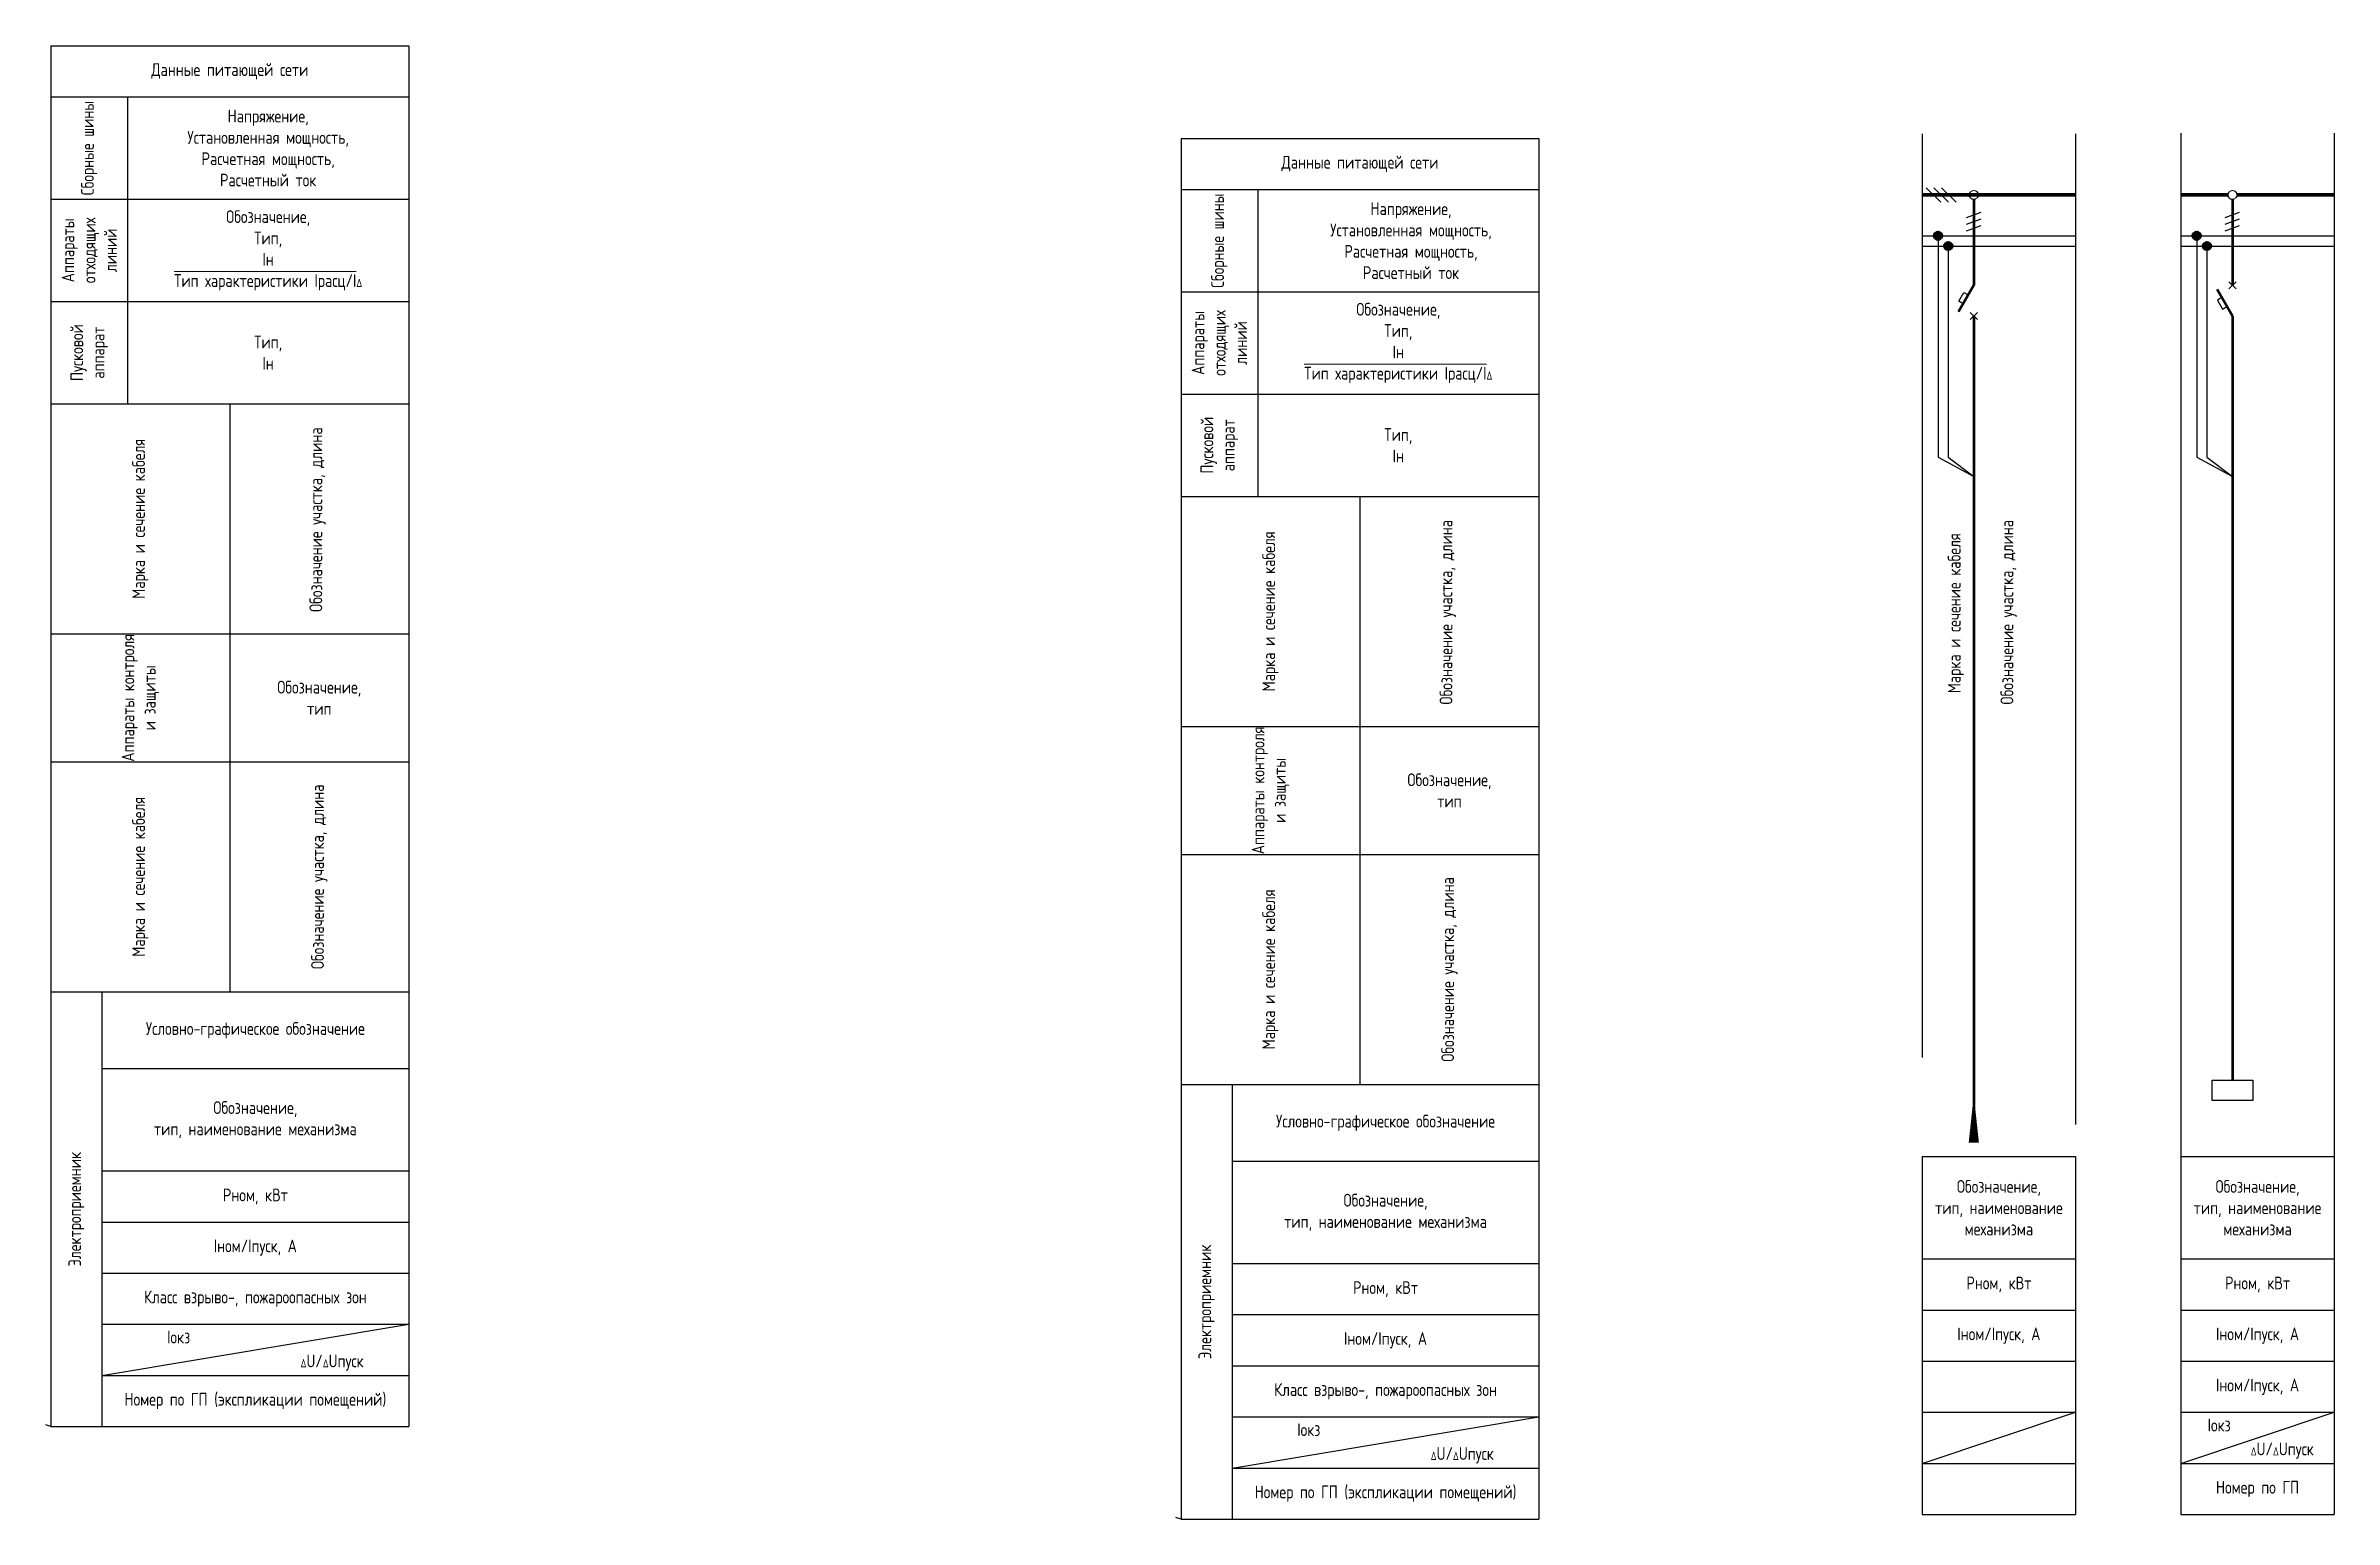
# Model space of a CAD drawing. Header units: millimetres. Extents: x 840 to 1288, y 426 to 714.
import ezdxf

# ---------------------------------------------------------------- set-up
doc = ezdxf.new("R2010")
doc.units = ezdxf.units.MM
doc.set_wipeout_variables(frame=1)
doc.layers.get('0').update_dxf_attribs({"lineweight": 25})
for name, color, linetype, lineweight in [('OFORMLENIE', 7, 'Continuous', 25), ('ЭТО_0.25', 134, 'Continuous', 25), ('ЭТО_схема 0.5', 3, 'Continuous', 50), ('ЭТО_Схема жирно', 3, 'Continuous', 50), ('ЭТО_текст', 1, 'Continuous', 15)]:
    doc.layers.add(name, color=color, linetype=linetype, lineweight=lineweight)
doc.styles.add('GOST_2.304', font='CS_Gost2304.shx')

# ---------------------------------------------------------------- blocks, each defined once
blk = doc.blocks.new('Пустая точка')
blk.add_circle((0, 0), 0.75)
blk.add_wipeout([(-0.49, 0.57), (-0.36, 0.66), (-0.18, 0.73), (-0.06, 0.75), (0.06, 0.75), (0.18, 0.73), (0.34, 0.67), (0.48, 0.58), (0.58, 0.48), (0.67, 0.34), (0.72, 0.21), (0.75, -0.05), (0.73, -0.17), (0.67, -0.35), (0.59, -0.46), (0.48, -0.58), (0.34, -0.67), (0.17, -0.73), (0.05, -0.75), (-0.13, -0.74), (-0.29, -0.69), (-0.39, -0.64), (-0.51, -0.55), (-0.61, -0.44), (-0.68, -0.31), (-0.73, -0.18), (-0.75, -0.06), (-0.74, 0.1), (-0.72, 0.22), (-0.65, 0.37), (-0.59, 0.46)])
blk = doc.blocks.new('точка')
h = blk.add_hatch(color=256)
h.dxf.hatch_style = 1
edge = h.paths.add_edge_path()
edge.add_arc((0, 0), 0.75, 0, 360)
blk.add_circle((0, 0), 0.75)
blk = doc.blocks.new('*U13')
for p, q in [((0, 0), (0, -17.68)), ((0, -17.68), (-3, -22.87)), ((0, -23.68), (0, -55.05))]:
    blk.add_line(p, q)
at = {"lineweight": 25}
for p, q in [((-7, -8), (-7, -51.27)), ((-5, -10), (-5, -51.27)), ((-2.94, -20.78), (-1.94, -19.05)), ((-2.08, -21.28), (-2.94, -20.78)), ((-1.94, -19.05), (-1.08, -19.55)), ((0.71, -24.38), (-0.71, -22.97)), ((0.71, -22.97), (-0.71, -24.38)), ((-7, -51.27), (0, -55.05)), ((-7, -51.27), (0, -55.05)), ((-5, -51.27), (0, -55.05))]:
    blk.add_line(p, q, dxfattribs=at)
for p in [(-7, -8), (-5, -10)]:
    blk.add_blockref('точка', p, dxfattribs=at)
blk.add_blockref('Пустая точка', (0, 0), dxfattribs=at)
blk = doc.blocks.new('*U17')
for p, q in [((-1.41, -1.41), (1.41, 1.41)), ((-1.41, -2.91), (1.41, -0.09)), ((-1.41, -4.41), (1.41, -1.59))]:
    blk.add_line(p, q)
blk = doc.blocks.new('*U18')
for p, q in [((0, 0), (0, -17.68)), ((0, -23.68), (-3, -18.48)), ((0, -23.68), (0, -55.05))]:
    blk.add_line(p, q)
at = {"lineweight": 25}
for p, q in [((-7, -8), (-7, -51.27)), ((-5, -10), (-5, -51.27)), ((0.71, -18.38), (-0.71, -16.97)), ((0.71, -16.97), (-0.71, -18.38)), ((-2.08, -20.08), (-2.94, -20.58)), ((-2.94, -20.58), (-1.94, -22.31)), ((-1.94, -22.31), (-1.08, -21.81)), ((-7, -51.27), (0, -55.05)), ((-7, -51.27), (0, -55.05)), ((-5, -51.27), (0, -55.05))]:
    blk.add_line(p, q, dxfattribs=at)
for p in [(-7, -8), (-5, -10)]:
    blk.add_blockref('точка', p, dxfattribs=at)
blk.add_blockref('Пустая точка', (0, 0), dxfattribs=at)
blk = doc.blocks.new('Main')
at = {"layer": 'ЭТО_0.25'}
for p, q in [((0.99, 269.68), (70.99, 269.68)), ((0.99, 269.68), (0.99, -0.32)), ((70.99, 269.68), (70.99, -0.32)), ((0.99, 259.68), (70.99, 259.68)), ((15.99, 259.68), (15.99, 199.68)), ((0.99, 239.68), (70.99, 239.68)), ((0.99, 219.68), (70.99, 219.68)), ((0.99, 199.68), (70.99, 199.68)), ((35.99, 199.68), (35.99, 84.68)), ((0.99, 154.68), (70.99, 154.68)), ((0.99, 129.68), (70.99, 129.68)), ((0.99, 84.68), (70.99, 84.68)), ((10.99, 84.68), (10.99, -0.32)), ((10.99, 69.68), (70.99, 69.68)), ((10.99, 69.68), (70.99, 69.68)), ((10.99, 49.68), (70.99, 49.68)), ((10.99, 39.68), (70.99, 39.68)), ((10.99, 29.68), (70.99, 29.68)), ((10.99, 9.68), (70.99, 19.68)), ((10.99, 19.68), (70.99, 19.68)), ((10.99, 9.68), (70.99, 9.68)), ((0.99, -0.32), (0, 0)), ((0.99, -0.32), (70.99, -0.32))]:
    blk.add_line(p, q, dxfattribs=at)
at = {"layer": 'ЭТО_текст', "char_height": 2.5, "attachment_point": 5, "style": 'GOST_2.304'}
for s, insert, width in [('Данные питающей сети', (35.99, 264.68), 70), ('Напряжение, \\PУстановленная мощность, \\PРасчетная мощность, \\PРасчетный ток', (43.49, 249.68), 55), ('Обозначение, \\PТип, \\PIн\\P{\\OТип характеристики Iрасц/I\\H0.64x;\\oΔ}', (43.49, 229.68), 55), ('Тип, \\PIн', (43.49, 209.68), 55), ('Обозначение, \\Pтип', (53.49, 142.18), 35), ('Условно-графическое обозначение', (40.99, 77.18), 60), ('Обозначение,\\Pтип, наименование механизма', (40.99, 59.68), 60), ('Рном, кВт', (40.99, 44.68), 60), ('Iном/Iпуск, А', (40.99, 34.68), 60), ('Класс взрыво-, пожароопасных зон', (40.99, 24.68), 60), ('Iокз', (25.99, 17.18), 30), ('{\\H0.64x;Δ}U/{\\H0.64x;Δ}Uпуск', (55.99, 12.18), 30), ('Номер по ГП (экспликации помещений)', (40.99, 4.68), 60)]:
    blk.add_mtext(s, dxfattribs=dict(at, insert=insert, width=width))
at = {"layer": 'ЭТО_текст', "char_height": 2.5, "attachment_point": 5, "rotation": 90, "style": 'GOST_2.304'}
for s, insert, width in [('Сборные шины', (8.49, 249.68), 20), ('Аппараты отходящих линий', (8.49, 229.68), 20), ('Пусковой аппарат', (8.49, 209.68), 20), ('Марка и сечение кабеля', (18.49, 177.18), 45), ('Обозначение участка, длина', (53.16, 177.02), 45), ('Аппараты контроля и защиты', (18.49, 142.18), 25), ('Марка и сечение кабеля', (18.49, 107.18), 45), ('Обозначение участка, длина', (53.49, 107.18), 45), ('Электроприемник', (5.99, 42.18), 85)]:
    blk.add_mtext(s, dxfattribs=dict(at, insert=insert, width=width))

msp = doc.modelspace()

# ---------------------------------------------------------------- linework, layer by layer
at = {"layer": 'OFORMLENIE'}
for p, q in [((1215.63, 680.76), (1218.44, 681.81)), ((1215.63, 679.47), (1218.44, 680.52)), ((1215.63, 678.18), (1218.44, 679.23))]:
    msp.add_line(p, q, dxfattribs=at)
at = {"layer": 'ЭТО_0.25'}
for p, q in [((1061.98, 696.23), (1131.98, 696.23)), ((1061.98, 696.23), (1061.98, 426.23)), ((1131.98, 696.23), (1131.98, 426.23)), ((1206.94, 697.13), (1206.94, 516.52)), ((1236.94, 697.13), (1236.94, 503.42)), ((1257.52, 697.25), (1257.52, 427.13)), ((1287.52, 697.25), (1287.52, 427.13)), ((1061.98, 686.23), (1131.98, 686.23)), ((1076.98, 686.23), (1076.98, 626.23)), ((1257.52, 677.18), (1287.52, 677.18)), ((1257.52, 675.18), (1287.52, 675.18)), ((1061.98, 666.23), (1131.98, 666.23)), ((1061.98, 646.23), (1131.98, 646.23)), ((1061.98, 626.23), (1131.98, 626.23)), ((1096.98, 626.23), (1096.98, 511.23)), ((1061.98, 581.23), (1131.98, 581.23)), ((1061.98, 556.23), (1131.98, 556.23)), ((1061.98, 511.23), (1131.98, 511.23)), ((1071.98, 511.23), (1071.98, 426.23)), ((1206.94, 497.13), (1206.94, 427.13)), ((1206.94, 497.13), (1236.94, 497.13)), ((1236.94, 497.13), (1236.94, 427.13)), ((1236.94, 497.13), (1236.94, 427.13)), ((1257.52, 497.13), (1287.52, 497.13)), ((1287.52, 497.13), (1287.52, 427.13)), ((1071.98, 496.23), (1131.98, 496.23)), ((1071.98, 496.23), (1131.98, 496.23)), ((1071.98, 476.23), (1131.98, 476.23)), ((1206.94, 477.13), (1236.94, 477.13)), ((1257.52, 477.13), (1287.52, 477.13)), ((1071.98, 466.23), (1131.98, 466.23)), ((1206.94, 467.13), (1236.94, 467.13)), ((1257.52, 467.13), (1287.52, 467.13)), ((1206.94, 457.13), (1236.94, 457.13)), ((1257.52, 457.13), (1287.52, 457.13)), ((1071.98, 456.23), (1131.98, 456.23)), ((1071.98, 436.23), (1131.98, 446.23)), ((1071.98, 446.23), (1131.98, 446.23)), ((1206.94, 437.13), (1236.94, 447.13)), ((1206.94, 447.13), (1236.94, 447.13)), ((1257.52, 437.13), (1287.52, 447.13)), ((1257.52, 447.13), (1287.52, 447.13)), ((1071.98, 436.23), (1131.98, 436.23)), ((1206.94, 437.13), (1236.94, 437.13)), ((1257.52, 437.13), (1287.52, 437.13)), ((1061.98, 426.23), (1060.99, 426.54)), ((1061.98, 426.23), (1131.98, 426.23)), ((1206.94, 427.13), (1236.94, 427.13)), ((1257.52, 427.13), (1287.52, 427.13))]:
    msp.add_line(p, q, dxfattribs=at)
msp.add_lwpolyline([(1263.62, 512.1), (1271.62, 512.1), (1271.62, 508.1), (1263.62, 508.1)], close=True, dxfattribs=at)
at = {"layer": 'ЭТО_схема 0.5', "lineweight": 200}
msp.add_line((1257.52, 685.18), (1287.52, 685.18), dxfattribs=at)
at = {"layer": 'ЭТО_схема 0.5'}
msp.add_line((1217.03, 630.13), (1217.03, 501.86), dxfattribs=at)
msp.add_lwpolyline([(1267.62, 630.13), (1267.62, 512.1)], dxfattribs=at)
msp.add_lwpolyline([(1217.03, 506.86, 0.5, 2, 0), (1217.03, 499.86, 0, 0, 0)], format="xyseb", dxfattribs=at)

# ---------------------------------------------------------------- block references
at = {"layer": 'OFORMLENIE'}
msp.add_blockref('Main', (839.96, 444.66), dxfattribs=at)

# ---------------------------------------------------------------- texts
at = {"layer": 'ЭТО_текст', "char_height": 2.5, "attachment_point": 5, "style": 'GOST_2.304'}
for s, insert, width in [('Данные питающей сети', (1096.98, 691.23), 70), ('Напряжение, \\PУстановленная мощность, \\PРасчетная мощность, \\PРасчетный ток', (1106.96, 676.23), 50.0305), ('Обозначение, \\PТип, \\PIн\\P{\\OТип характеристики Iрасц/I\\H0.64x;\\oΔ}', (1104.48, 656.23), 55), ('Тип, \\PIн', (1104.48, 636.23), 55), ('Обозначение, \\Pтип', (1114.48, 568.73), 35), ('Условно-графическое обозначение', (1101.98, 503.73), 60), ('Обозначение,\\Pтип, наименование механизма', (1221.94, 487.13), 30), ('Обозначение,\\Pтип, наименование механизма', (1272.52, 487.13), 30), ('Обозначение,\\Pтип, наименование механизма', (1101.98, 486.23), 60), ('Рном, кВт', (1101.98, 471.23), 60), ('Рном, кВт', (1221.94, 472.13), 30), ('Рном, кВт', (1272.52, 472.13), 30), ('Iном/Iпуск, А', (1101.98, 461.23), 60), ('Iном/Iпуск, А', (1221.94, 462.13), 30), ('Iном/Iпуск, А', (1272.52, 462.13), 30), ('Класс взрыво-, пожароопасных зон', (1101.98, 451.23), 60), ('Iном/Iпуск, А', (1272.52, 452.13), 30), ('Iокз', (1086.98, 443.73), 30), ('Iокз', (1265.02, 444.63), 15), ('{\\H0.64x;Δ}U/{\\H0.64x;Δ}Uпуск', (1116.98, 438.73), 30), ('{\\H0.64x;Δ}U/{\\H0.64x;Δ}Uпуск', (1277.35, 439.63), 20.3348), ('Номер по ГП (экспликации помещений)', (1101.98, 431.23), 60), ('Номер по ГП ', (1272.52, 432.13), 30)]:
    msp.add_mtext(s, dxfattribs=dict(at, insert=insert, width=width))
at = {"layer": 'ЭТО_текст', "char_height": 2.5, "attachment_point": 5, "rotation": 90, "style": 'GOST_2.304'}
for s, insert, width in [('Сборные шины', (1069.48, 676.23), 20), ('Аппараты отходящих линий', (1069.48, 656.23), 20), ('Пусковой аппарат', (1069.48, 636.23), 20), ('Марка и сечение кабеля', (1079.48, 603.73), 45), ('Обозначение участка, длина', (1114.15, 603.57), 45), ('Марка и сечение кабеля', (1213.54, 603.37), 45.1504), ('Обозначение участка, длина', (1223.85, 603.57), 45), ('Аппараты контроля и защиты', (1079.48, 568.73), 25), ('Обозначение участка, длина', (1114.48, 533.73), 45), ('Марка и сечение кабеля', (1079.48, 533.73), 45), ('Электроприемник', (1066.98, 468.73), 85)]:
    msp.add_mtext(s, dxfattribs=dict(at, insert=insert, width=width))

# ---------------------------------------------------------------- next in the draw order: block references
at = {"layer": 'ЭТО_схема 0.5'}
msp.add_blockref('*U18', (1267.62, 685.18), dxfattribs=at)
at = {"layer": 'ЭТО_Схема жирно', "ltscale": 0.2}
msp.add_blockref('*U13', (1217.03, 685.18), dxfattribs=at)

# ---------------------------------------------------------------- next in the draw order: linework, layer by layer
at = {"layer": 'OFORMLENIE'}
for p, q in [((1266.21, 680.76), (1269.02, 681.81)), ((1266.21, 679.47), (1269.02, 680.52)), ((1266.21, 678.18), (1269.02, 679.23))]:
    msp.add_line(p, q, dxfattribs=at)
at = {"layer": 'ЭТО_0.25'}
for p, q in [((1206.94, 677.18), (1236.94, 677.18)), ((1206.94, 675.18), (1236.94, 675.18))]:
    msp.add_line(p, q, dxfattribs=at)
at = {"layer": 'ЭТО_схема 0.5', "lineweight": 200}
msp.add_line((1206.94, 685.18), (1236.94, 685.18), dxfattribs=at)

# ---------------------------------------------------------------- next in the draw order: block references
at = {"layer": 'ЭТО_0.25', "rotation": 90}
msp.add_blockref('*U17', (1209.15, 685.18), dxfattribs=at)

doc.saveas('drawing.dxf')
